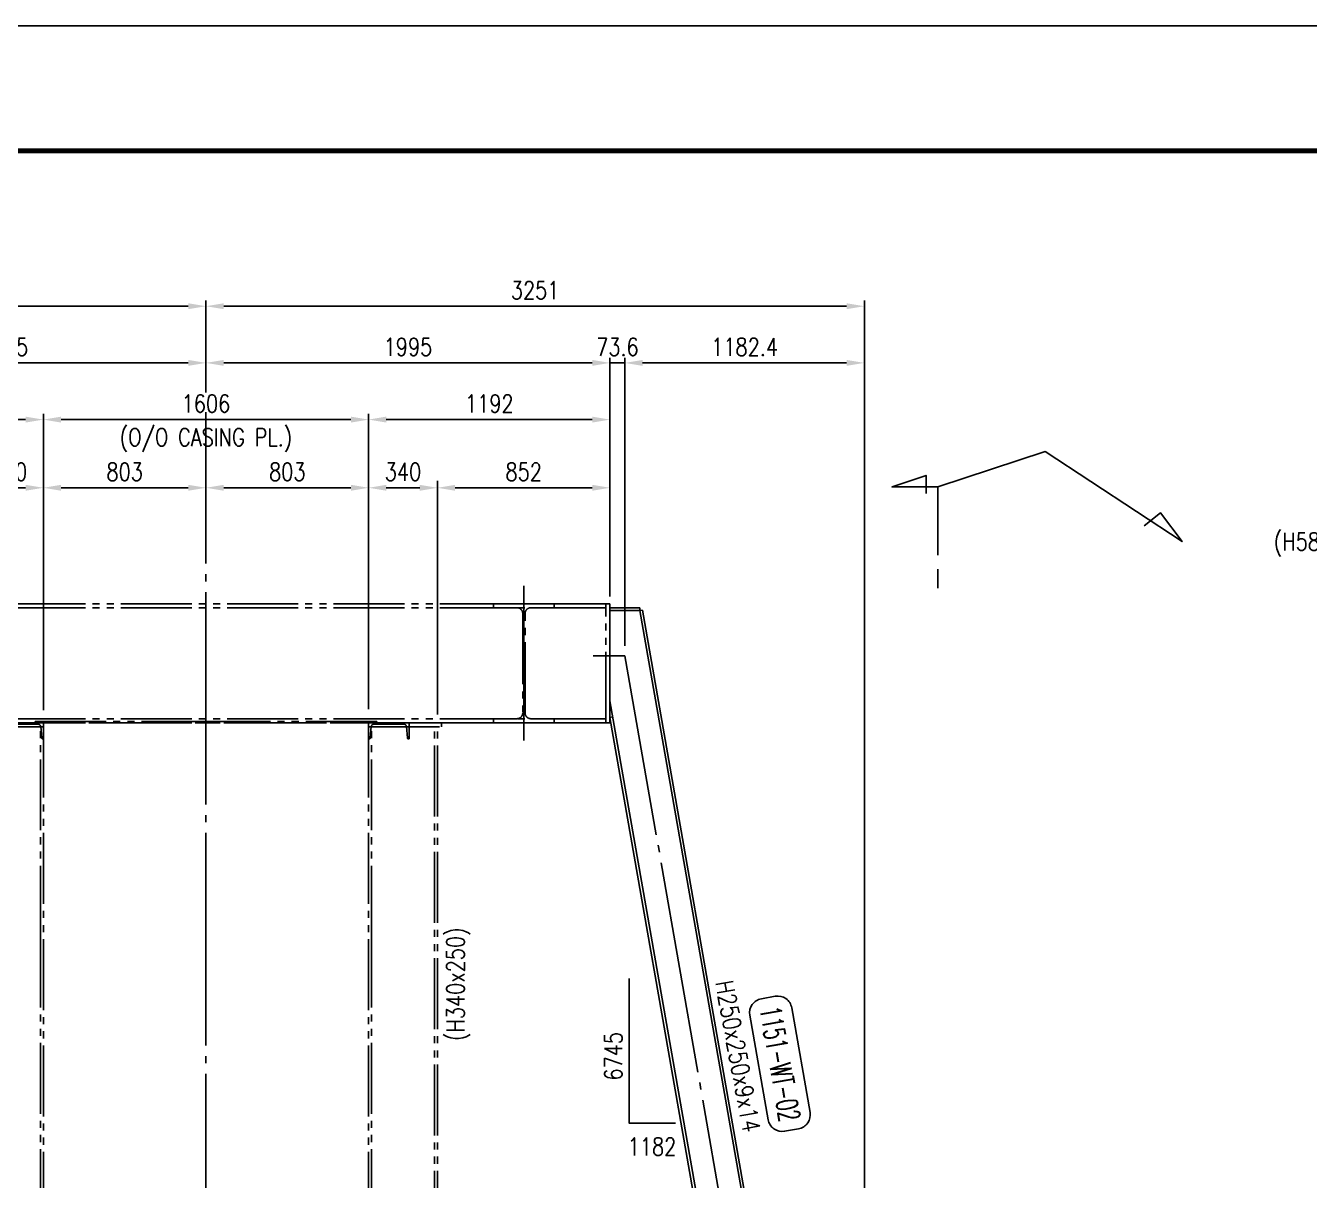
# Model space of a CAD drawing. Header units: millimetres. Extents: x 0 to 134087, y -49114 to 20834.
# Drawn here: x 38692 to 45030, y 15117 to 20820 of the extents above; entities that cross this region are included whole.
import ezdxf
from ezdxf.enums import TextEntityAlignment as Align

# ---------------------------------------------------------------- set-up
doc = ezdxf.new("R2010")
doc.units = ezdxf.units.MM
doc.header["$LTSCALE"] = 35
doc.linetypes.add('JNK-CENTER', pattern=[34, 30, -1.5, 1, -1.5])
doc.linetypes.add('JNK-PHANTOM', pattern=[15, 10, -1, 1, -1, 1, -1])
for name, color, linetype in [('CEN-R', 1, 'JNK-CENTER'), ('CON-C', 4, 'Continuous'), ('CON-G', 3, 'Continuous'), ('CON-W', 7, 'Continuous'), ('CON-Y', 2, 'Continuous'), ('PHA-M', 6, 'JNK-PHANTOM'), ('TXT-Y', 2, 'Continuous')]:
    doc.layers.add(name, color=color, linetype=linetype)
doc.styles.add('SIMPLEX', font='simplex.shx', dxfattribs={"width": 0.8})
doc.dimstyles.new('DIM35', dxfattribs={"dimscale": 35, "dimtxt": 2.5, "dimasz": 2.5, "dimexe": 0.8, "dimexo": 1, "dimgap": 1, "dimtad": 1, "dimdec": 1, "dimdsep": 46, "dimtxsty": 'SIMPLEX', "dimcen": 0, "dimclrd": 7, "dimclre": 7, "dimclrt": 2, "dimadec": 1, "dimazin": 2, "dimtfac": 1, "dimtdec": 1, "dimtix": 1, "dimtmove": 2, "dimatfit": 2, "dimfxl": 1, "dimtfill": 1, "dimarcsym": 1})

# ---------------------------------------------------------------- blocks, each defined once
blk = doc.blocks.new('DUCT-TAG')
at = {"layer": 'CON-G'}
blk.add_lwpolyline([(-9.49, -1), (-9.49, 1, -0.414214), (-7.49, 3), (7.49, 3, -0.414214), (9.49, 1), (9.49, -1, -0.414214), (7.49, -3), (-7.49, -3, -0.414214)], format="xyb", close=True, dxfattribs=at)
at = {"layer": 'CON-G', "style": 'SIMPLEX', "width": 1.246304}
blk.add_attdef('NAME', text='', height=3, dxfattribs=at).set_placement((-8.19, -1.5), (8.19, -1.5), align=Align.FIT)
at = {"layer": 'CON-Y', "style": 'SIMPLEX'}
blk.add_attdef('ELEVATION', text='', height=2, dxfattribs=at).set_placement((0, -6.02), align=Align.CENTER)
blk = doc.blocks.new('*D392')
at = {"layer": 'CON-W', "color": 7, "linetype": 'ByBlock', "lineweight": -2, "transparency": 16777216}
for p, q in [((38778.9, 17438.7), (38778.9, 18902.3)), ((40384.9, 17444.7), (40384.9, 18902.3)), ((38866.4, 18874.3), (40297.4, 18874.3))]:
    blk.add_line(p, q, dxfattribs=at)
at = {"layer": 'CON-W', "color": 7, "transparency": 16777216}
for points in [[(38866.4, 18888.9), (38866.4, 18859.7), (38778.9, 18874.3)], [(40297.4, 18888.9), (40297.4, 18859.7), (40384.9, 18874.3)]]:
    blk.add_solid(points, dxfattribs=at)
at = {"layer": 'DEFPOINTS', "color": 0, "transparency": 16777216}
for p in [(40384.9, 18874.3), (38778.9, 17403.7, 0), (40384.9, 17409.7, 0)]:
    blk.add_point(p, dxfattribs=at)
at = {"layer": 'CON-W', "color": 2, "transparency": 16777216, "char_height": 87.5, "attachment_point": 5, "style": 'SIMPLEX', "bg_fill": 3, "box_fill_scale": 1.1, "bg_fill_color": 256, "bg_fill_true_color": 13158600, "bg_fill_transparency": 0}
for s, insert in [('1606', (39581.9, 18953.1)), ('(O/O CASING PL.)', (39581.9, 18772.7))]:
    blk.add_mtext(s, dxfattribs=dict(at, insert=insert))
blk = doc.blocks.new('*D393')
at = {"layer": 'CON-W', "color": 7, "linetype": 'ByBlock', "lineweight": -2, "transparency": 16777216}
for p, q in [((38778.9, 17438.7), (38778.9, 18565.5)), ((38866.4, 18537.5), (39494.4, 18537.5)), ((39581.9, 18172.3), (39581.9, 18565.5))]:
    blk.add_line(p, q, dxfattribs=at)
at = {"layer": 'CON-W', "color": 7, "transparency": 16777216}
for points in [[(38866.4, 18552.1), (38866.4, 18522.9), (38778.9, 18537.5)], [(39494.4, 18552.1), (39494.4, 18522.9), (39581.9, 18537.5)]]:
    blk.add_solid(points, dxfattribs=at)
at = {"layer": 'DEFPOINTS', "color": 0, "transparency": 16777216}
for p in [(39581.9, 18537.5), (39581.9, 18137.3, 0), (38778.9, 17403.7, 0)]:
    blk.add_point(p, dxfattribs=at)
at = {"layer": 'CON-W', "color": 2, "transparency": 16777216, "insert": (39180.4, 18616.3), "char_height": 87.5, "attachment_point": 5, "style": 'SIMPLEX', "bg_fill": 3, "box_fill_scale": 1.1, "bg_fill_color": 256, "bg_fill_true_color": 13158600, "bg_fill_transparency": 0}
blk.add_mtext('803', dxfattribs=at)
blk = doc.blocks.new('*D394')
at = {"layer": 'CON-W', "color": 7, "linetype": 'ByBlock', "lineweight": -2, "transparency": 16777216}
for p, q in [((39581.9, 18172.3), (39581.9, 18565.5)), ((39669.4, 18537.5), (40297.4, 18537.5)), ((40384.9, 17444.7), (40384.9, 18565.5))]:
    blk.add_line(p, q, dxfattribs=at)
at = {"layer": 'CON-W', "color": 7, "transparency": 16777216}
for points in [[(39669.4, 18552.1), (39669.4, 18522.9), (39581.9, 18537.5)], [(40297.4, 18552.1), (40297.4, 18522.9), (40384.9, 18537.5)]]:
    blk.add_solid(points, dxfattribs=at)
at = {"layer": 'DEFPOINTS', "color": 0, "transparency": 16777216}
for p in [(40384.9, 18537.5), (39581.9, 18137.3, 0), (40384.9, 17409.7, 0)]:
    blk.add_point(p, dxfattribs=at)
at = {"layer": 'CON-W', "color": 2, "transparency": 16777216, "insert": (39983.4, 18616.3), "char_height": 87.5, "attachment_point": 5, "style": 'SIMPLEX', "bg_fill": 3, "box_fill_scale": 1.1, "bg_fill_color": 256, "bg_fill_true_color": 13158600, "bg_fill_transparency": 0}
blk.add_mtext('803', dxfattribs=at)
blk = doc.blocks.new('*D509')
at = {"color": 7, "linetype": 'ByBlock', "lineweight": -2, "transparency": 16777216}
for p, q in [((41489.4, 19154.3), (39669.4, 19154.3)), ((41576.9, 18000.1), (41576.9, 19182.3)), ((39581.9, 18264.5), (39581.9, 18910.9))]:
    blk.add_line(p, q, dxfattribs=at)
at = {"color": 7, "transparency": 16777216}
for points in [[(39669.4, 19168.9), (39669.4, 19139.7), (39581.9, 19154.3)], [(41489.4, 19168.9), (41489.4, 19139.7), (41576.9, 19154.3)]]:
    blk.add_solid(points, dxfattribs=at)
at = {"layer": 'DEFPOINTS', "color": 0, "transparency": 16777216}
for p in [(39581.9, 19154.3), (39581.9, 18229.5), (41576.9, 17965.1)]:
    blk.add_point(p, dxfattribs=at)
at = {"color": 2, "transparency": 16777216, "insert": (40579.4, 19233.1), "char_height": 87.5, "attachment_point": 5, "style": 'SIMPLEX', "bg_fill": 3, "box_fill_scale": 1.1, "bg_fill_color": 256, "bg_fill_true_color": 13158600, "bg_fill_transparency": 0}
blk.add_mtext('1995', dxfattribs=at)
blk = doc.blocks.new('*D395')
at = {"color": 7, "linetype": 'ByBlock', "lineweight": -2, "transparency": 16777216}
for p, q in [((41650.5, 19189.3), (41650.5, 19182.3)), ((42745.4, 19154.3), (41738, 19154.3)), ((42832.9, 10998.1), (42832.9, 19182.3))]:
    blk.add_line(p, q, dxfattribs=at)
at = {"color": 7, "transparency": 16777216}
for points in [[(41738, 19168.9), (41738, 19139.7), (41650.5, 19154.3)], [(42745.4, 19168.9), (42745.4, 19139.7), (42832.9, 19154.3)]]:
    blk.add_solid(points, dxfattribs=at)
at = {"layer": 'DEFPOINTS', "color": 0, "transparency": 16777216}
for p in [(41650.5, 19154.3), (41650.5, 19154.3), (42832.9, 10963.1)]:
    blk.add_point(p, dxfattribs=at)
at = {"color": 2, "transparency": 16777216, "insert": (42241.7, 19233.1), "char_height": 87.5, "attachment_point": 5, "style": 'SIMPLEX', "bg_fill": 3, "box_fill_scale": 1.1, "bg_fill_color": 256, "bg_fill_true_color": 13158600, "bg_fill_transparency": 0}
blk.add_mtext('1182.4', dxfattribs=at)
blk = doc.blocks.new('*D396')
at = {"color": 7, "linetype": 'ByBlock', "lineweight": -2, "transparency": 16777216}
for p, q in [((40384.9, 17473.7), (40384.9, 18902.3)), ((41576.9, 18000.1), (41576.9, 18902.3)), ((41489.4, 18874.3), (40472.4, 18874.3))]:
    blk.add_line(p, q, dxfattribs=at)
at = {"color": 7, "transparency": 16777216}
for points in [[(40472.4, 18888.9), (40472.4, 18859.7), (40384.9, 18874.3)], [(41489.4, 18888.9), (41489.4, 18859.7), (41576.9, 18874.3)]]:
    blk.add_solid(points, dxfattribs=at)
at = {"layer": 'DEFPOINTS', "color": 0, "transparency": 16777216}
for p in [(40384.9, 18874.3), (41576.9, 17965.1), (40384.9, 17438.7)]:
    blk.add_point(p, dxfattribs=at)
at = {"color": 2, "transparency": 16777216, "insert": (40980.9, 18953.1), "char_height": 87.5, "attachment_point": 5, "style": 'SIMPLEX', "bg_fill": 3, "box_fill_scale": 1.1, "bg_fill_color": 256, "bg_fill_true_color": 13158600, "bg_fill_transparency": 0}
blk.add_mtext('1192', dxfattribs=at)
blk = doc.blocks.new('*D397')
at = {"color": 7, "linetype": 'ByBlock', "lineweight": -2, "transparency": 16777216}
for p, q in [((38778.9, 18572.5), (38778.9, 18565.5)), ((38438.9, 17418.1), (38438.9, 18565.5)), ((38526.4, 18537.5), (38691.4, 18537.5))]:
    blk.add_line(p, q, dxfattribs=at)
at = {"color": 7, "transparency": 16777216}
for points in [[(38526.4, 18552.1), (38526.4, 18522.9), (38438.9, 18537.5)], [(38691.4, 18552.1), (38691.4, 18522.9), (38778.9, 18537.5)]]:
    blk.add_solid(points, dxfattribs=at)
at = {"layer": 'DEFPOINTS', "color": 0, "transparency": 16777216}
for p in [(38778.9, 18537.5), (38778.9, 18537.5), (38438.9, 17383.1)]:
    blk.add_point(p, dxfattribs=at)
at = {"color": 2, "transparency": 16777216, "insert": (38608.9, 18616.3), "char_height": 87.5, "attachment_point": 5, "style": 'SIMPLEX', "bg_fill": 3, "box_fill_scale": 1.1, "bg_fill_color": 256, "bg_fill_true_color": 13158600, "bg_fill_transparency": 0}
blk.add_mtext('340', dxfattribs=at)
blk = doc.blocks.new('*D398')
at = {"color": 7, "linetype": 'ByBlock', "lineweight": -2, "transparency": 16777216}
for p, q in [((40384.9, 18572.5), (40384.9, 18565.5)), ((40637.4, 18537.5), (40472.4, 18537.5)), ((40724.9, 17418.1), (40724.9, 18565.5))]:
    blk.add_line(p, q, dxfattribs=at)
at = {"color": 7, "transparency": 16777216}
for points in [[(40472.4, 18552.1), (40472.4, 18522.9), (40384.9, 18537.5)], [(40637.4, 18552.1), (40637.4, 18522.9), (40724.9, 18537.5)]]:
    blk.add_solid(points, dxfattribs=at)
at = {"layer": 'DEFPOINTS', "color": 0, "transparency": 16777216}
for p in [(40384.9, 18537.5), (40384.9, 18537.5), (40724.9, 17383.1)]:
    blk.add_point(p, dxfattribs=at)
at = {"color": 2, "transparency": 16777216, "insert": (40554.9, 18616.3), "char_height": 87.5, "attachment_point": 5, "style": 'SIMPLEX', "bg_fill": 3, "box_fill_scale": 1.1, "bg_fill_color": 256, "bg_fill_true_color": 13158600, "bg_fill_transparency": 0}
blk.add_mtext('340', dxfattribs=at)
blk = doc.blocks.new('*D399')
at = {"color": 7, "linetype": 'ByBlock', "lineweight": -2, "transparency": 16777216}
for p, q in [((40724.9, 18572.5), (40724.9, 18565.5)), ((41489.4, 18537.5), (40812.4, 18537.5)), ((41576.9, 18000.1), (41576.9, 18565.5))]:
    blk.add_line(p, q, dxfattribs=at)
at = {"color": 7, "transparency": 16777216}
for points in [[(40812.4, 18552.1), (40812.4, 18522.9), (40724.9, 18537.5)], [(41489.4, 18552.1), (41489.4, 18522.9), (41576.9, 18537.5)]]:
    blk.add_solid(points, dxfattribs=at)
at = {"layer": 'DEFPOINTS', "color": 0, "transparency": 16777216}
for p in [(40724.9, 18537.5), (40724.9, 18537.5), (41576.9, 17965.1)]:
    blk.add_point(p, dxfattribs=at)
at = {"color": 2, "transparency": 16777216, "insert": (41150.9, 18616.3), "char_height": 87.5, "attachment_point": 5, "style": 'SIMPLEX', "bg_fill": 3, "box_fill_scale": 1.1, "bg_fill_color": 256, "bg_fill_true_color": 13158600, "bg_fill_transparency": 0}
blk.add_mtext('852', dxfattribs=at)
blk = doc.blocks.new('A$C7CD83CD9')
at = {"layer": 'PHA-M'}
for p, q in [((-1163, 8264), (-803, 8264)), ((-1163, 8244), (-1163, 8264)), ((-803, 8244), (-1163, 8244)), ((-1143, 5176), (-1143, 8244)), ((-1129, 5176), (-1129, 8244)), ((-1103, 8264), (0, 8264)), ((-803, 8264), (-1003, 8264)), ((-1003, 8264), (-1003, 8184)), ((-994.7, 8189.5), (-989.8, 8245.5)), ((-977.8, 8256.5), (-828.2, 8256.5)), ((-843, 8270), (0, 8270)), ((-843, 8270), (-843, 8264)), ((-817, 7208), (-817, 8244)), ((-816.2, 8245.5), (-811.3, 8189.5)), ((-803, 8184), (-803, 8264)), ((-803, 8264), (-803, 8244)), ((-803, 20), (-803, 8244)), ((-803, 20), (-803, 8244)), ((843, 8270), (0, 8270)), ((1103, 8264), (0, 8264)), ((803, 8264), (1003, 8264)), ((803, 8184), (803, 8264)), ((1163, 8264), (803, 8264)), ((803, 8264), (803, 8244)), ((803, 20), (803, 8244)), ((803, 8244), (1163, 8244)), ((803, 20), (803, 8244)), ((816.2, 8245.5), (811.3, 8189.5)), ((817, 7208), (817, 8244)), ((977.8, 8256.5), (828.2, 8256.5)), ((843, 8270), (843, 8264)), ((994.7, 8189.5), (989.8, 8245.5)), ((1003, 8264), (1003, 8184)), ((1129, 5176), (1129, 8244)), ((1143, 5176), (1143, 8244)), ((1163, 8244), (1163, 8264)), ((-1003, 8184), (-1000.7, 8184)), ((-805.3, 8184), (-803, 8184)), ((805.3, 8184), (803, 8184)), ((1003, 8184), (1000.7, 8184)), ((-817, 7208), (-817, 2230)), ((817, 7208), (817, 2230)), ((-1003, 5176), (-1003, 5256)), ((-1003, 5256), (-1000.7, 5256)), ((-994.7, 5250.5), (-989.8, 5194.5)), ((-816.2, 5194.5), (-811.3, 5250.5)), ((-805.3, 5256), (-803, 5256)), ((-803, 5256), (-803, 5176)), ((805.3, 5256), (803, 5256)), ((803, 5256), (803, 5176)), ((816.2, 5194.5), (811.3, 5250.5)), ((994.7, 5250.5), (989.8, 5194.5)), ((1003, 5256), (1000.7, 5256)), ((1003, 5176), (1003, 5256)), ((-1163, 5151), (-1163, 5176)), ((-1163, 5176), (-803, 5176)), ((-878, 5151), (-1163, 5151)), ((-1143, 3360), (-1143, 5151)), ((-1129, 3360), (-1129, 5151)), ((-803, 5176), (-1003, 5176)), ((-803, 5176), (-1003, 5176)), ((-1003, 5176), (-1003, 5096)), ((-994.7, 5101.5), (-989.8, 5157.5)), ((-977.8, 5183.5), (-828.2, 5183.5)), ((-977.8, 5168.5), (-828.2, 5168.5)), ((-878, 5176), (-803, 5176)), ((-803, 5151), (-878, 5151)), ((-816.2, 5157.5), (-811.3, 5101.5)), ((-803, 5096), (-803, 5176)), ((-803, 5176), (-803, 5151)), ((803, 5176), (1003, 5176)), ((803, 5176), (1003, 5176)), ((803, 5096), (803, 5176)), ((1163, 5176), (803, 5176)), ((878, 5176), (803, 5176)), ((803, 5176), (803, 5151)), ((803, 5151), (878, 5151)), ((816.2, 5157.5), (811.3, 5101.5)), ((977.8, 5183.5), (828.2, 5183.5)), ((977.8, 5168.5), (828.2, 5168.5)), ((878, 5151), (1163, 5151)), ((994.7, 5101.5), (989.8, 5157.5)), ((1003, 5176), (1003, 5096)), ((1129, 3360), (1129, 5151)), ((1143, 3360), (1143, 5151)), ((1163, 5151), (1163, 5176)), ((-1003, 5096), (-1000.7, 5096)), ((-805.3, 5096), (-803, 5096)), ((805.3, 5096), (803, 5096)), ((1003, 5096), (1000.7, 5096)), ((-1003, 3360), (-1003, 3440)), ((-1003, 3440), (-1000.7, 3440)), ((-994.7, 3434.5), (-989.8, 3378.5)), ((-816.2, 3378.5), (-811.3, 3434.5)), ((-805.3, 3440), (-803, 3440)), ((-803, 3440), (-803, 3360)), ((805.3, 3440), (803, 3440)), ((803, 3440), (803, 3360)), ((816.2, 3378.5), (811.3, 3434.5)), ((994.7, 3434.5), (989.8, 3378.5)), ((1003, 3440), (1000.7, 3440)), ((1003, 3360), (1003, 3440)), ((-1163, 3360), (-803, 3360)), ((-1163, 3335), (-1163, 3360)), ((-803, 3360), (-1003, 3360)), ((-1003, 3360), (-1003, 3280)), ((-803, 3360), (-1003, 3360)), ((-977.8, 3367.5), (-828.2, 3367.5)), ((-878, 3360), (-803, 3360)), ((-803, 3280), (-803, 3360)), ((-803, 3360), (-803, 3335)), ((803, 3360), (1003, 3360)), ((803, 3280), (803, 3360)), ((1163, 3360), (803, 3360)), ((878, 3360), (803, 3360)), ((803, 3360), (803, 3335)), ((803, 3360), (1003, 3360)), ((977.8, 3367.5), (828.2, 3367.5)), ((1003, 3360), (1003, 3280)), ((1163, 3335), (1163, 3360)), ((-878, 3335), (-1163, 3335)), ((-1143, 20), (-1143, 3335)), ((-1129, 25), (-1129, 3335)), ((-994.7, 3285.5), (-989.8, 3341.5)), ((-977.8, 3352.5), (-828.2, 3352.5)), ((-803, 3335), (-878, 3335)), ((-816.2, 3341.5), (-811.3, 3285.5)), ((803, 3335), (878, 3335)), ((816.2, 3341.5), (811.3, 3285.5)), ((977.8, 3352.5), (828.2, 3352.5)), ((878, 3335), (1163, 3335)), ((994.7, 3285.5), (989.8, 3341.5)), ((1129, 25), (1129, 3335)), ((1143, 20), (1143, 3335)), ((-1003, 3280), (-1000.7, 3280)), ((-805.3, 3280), (-803, 3280)), ((805.3, 3280), (803, 3280)), ((1003, 3280), (1000.7, 3280)), ((-817, 25), (-817, 2230)), ((817, 25), (817, 2230)), ((-903, 246.2), (-903, 250)), ((-903, 250), (-803, 250)), ((-829.9, 231.5), (-894.8, 237.2)), ((-813.5, 36.4), (-813.5, 213.6)), ((-813.5, 36.4), (-813.5, 213.6)), ((-803, 250), (-803, 0)), ((803, 250), (803, 0)), ((903, 250), (803, 250)), ((813.5, 36.4), (813.5, 213.6)), ((813.5, 36.4), (813.5, 213.6)), ((829.9, 231.5), (894.8, 237.2)), ((903, 246.2), (903, 250)), ((-817, 25), (-817, 175)), ((817, 25), (817, 175)), ((-1143, 25), (-803, 25)), ((-1143, 0), (-1143, 25)), ((-803, 0), (-1143, 0)), ((-903, 3.8), (-903, 0)), ((-803, 0), (-903, 0)), ((-894.8, 12.8), (-829.9, 18.5)), ((-803, 25), (-803, 0)), ((-803, 0), (0, 0)), ((803, 0), (0, 0)), ((1143, 25), (803, 25)), ((803, 25), (803, 0)), ((803, 0), (903, 0)), ((803, 0), (1143, 0)), ((894.8, 12.8), (829.9, 18.5)), ((903, 3.8), (903, 0)), ((1143, 0), (1143, 25))]:
    blk.add_line(p, q, dxfattribs=at)
for centre, radius, start, end in [((-977.8, 8244.5), 12, 90, 175), ((-828.2, 8244.5), 12, 5, 90), ((828.2, 8244.5), 12, 90, 175), ((977.8, 8244.5), 12, 5, 90), ((-1000.7, 8190), 6, 270, 355), ((-805.3, 8190), 6, 185, 270), ((805.3, 8190), 6, 270, 355), ((1000.7, 8190), 6, 185, 270), ((-1000.7, 5250), 6, 5, 90), ((-805.3, 5250), 6, 90, 175), ((805.3, 5250), 6, 5, 90), ((1000.7, 5250), 6, 90, 175), ((-977.8, 5195.5), 12, 185, 270), ((-977.8, 5156.5), 12, 90, 175), ((-828.2, 5195.5), 12, 270, 355), ((-828.2, 5156.5), 12, 5, 90), ((828.2, 5195.5), 12, 185, 270), ((828.2, 5156.5), 12, 90, 175), ((977.8, 5195.5), 12, 270, 355), ((977.8, 5156.5), 12, 5, 90), ((-1000.7, 5102), 6, 270, 355), ((-805.3, 5102), 6, 185, 270), ((805.3, 5102), 6, 270, 355), ((1000.7, 5102), 6, 185, 270), ((-1000.7, 3434), 6, 5, 90), ((-805.3, 3434), 6, 90, 175), ((805.3, 3434), 6, 5, 90), ((1000.7, 3434), 6, 90, 175), ((-977.8, 3379.5), 12, 185, 270), ((-828.2, 3379.5), 12, 270, 355), ((828.2, 3379.5), 12, 185, 270), ((977.8, 3379.5), 12, 270, 355), ((-977.8, 3340.5), 12, 90, 175), ((-828.2, 3340.5), 12, 5, 90), ((828.2, 3340.5), 12, 90, 175), ((977.8, 3340.5), 12, 5, 90), ((-1000.7, 3286), 6, 270, 355), ((-805.3, 3286), 6, 185, 270), ((805.3, 3286), 6, 270, 355), ((1000.7, 3286), 6, 185, 270), ((-894, 246.2), 9, 180, 265), ((-831.5, 213.6), 18, 0, 85), ((831.5, 213.6), 18, 95, 180), ((894, 246.2), 9, 275, 0), ((-894, 3.8), 9, 95, 180), ((-831.5, 36.4), 18, 275, 0), ((831.5, 36.4), 18, 180, 265), ((894, 3.8), 9, 0, 85)]:
    blk.add_arc(centre, radius, start, end, dxfattribs=at)
blk = doc.blocks.new('SECMARK4')
at = {"layer": 'CON-C'}
blk.add_line((0, 0), (-2.72, 0), dxfattribs=at)
blk.add_lwpolyline([(-4.67, 0), (-14.32, 0), (-14.32, -6.45), (-15.93, -1.66), (-13.39, -1.66)], dxfattribs=at)
at = {"layer": 'CON-C', "style": 'SIMPLEX', "width": 0.8}
blk.add_attdef('TAG', text='', height=3.5, dxfattribs=at).set_placement((-7.82, -4.86), align=Align.CENTER)
blk = doc.blocks.new('*D515')
at = {"color": 7, "linetype": 'ByBlock', "lineweight": -2, "transparency": 16777216}
for p, q in [((37586.9, 18000.1), (37586.9, 19182.3)), ((37674.4, 19154.3), (39494.4, 19154.3)), ((39581.9, 18264.5), (39581.9, 18910.9))]:
    blk.add_line(p, q, dxfattribs=at)
at = {"color": 7, "transparency": 16777216}
for points in [[(37674.4, 19168.9), (37674.4, 19139.7), (37586.9, 19154.3)], [(39494.4, 19168.9), (39494.4, 19139.7), (39581.9, 19154.3)]]:
    blk.add_solid(points, dxfattribs=at)
at = {"layer": 'DEFPOINTS', "color": 0, "transparency": 16777216}
for p in [(39581.9, 19154.3), (39581.9, 18229.5), (37586.9, 17965.1)]:
    blk.add_point(p, dxfattribs=at)
at = {"color": 2, "transparency": 16777216, "insert": (38584.4, 19233.1), "char_height": 87.5, "attachment_point": 5, "style": 'SIMPLEX', "bg_fill": 3, "box_fill_scale": 1.1, "bg_fill_color": 256, "bg_fill_true_color": 13158600, "bg_fill_transparency": 0}
blk.add_mtext('1995', dxfattribs=at)
blk = doc.blocks.new('*D486')
at = {"color": 7, "linetype": 'ByBlock', "lineweight": -2, "transparency": 16777216}
for p, q in [((41489.4, 19154.3), (41401.9, 19154.3)), ((41576.9, 18049.7), (41576.9, 19182.3)), ((41650.5, 19154.3), (41576.9, 19154.3)), ((41650.5, 17757.5), (41650.5, 19182.3)), ((41738, 19154.3), (41825.5, 19154.3))]:
    blk.add_line(p, q, dxfattribs=at)
at = {"color": 7, "transparency": 16777216}
for points in [[(41489.4, 19168.9), (41489.4, 19139.7), (41576.9, 19154.3)], [(41738, 19168.9), (41738, 19139.7), (41650.5, 19154.3)]]:
    blk.add_solid(points, dxfattribs=at)
at = {"layer": 'DEFPOINTS', "color": 0, "transparency": 16777216}
for p in [(41576.9, 18014.7), (41650.5, 17722.5)]:
    blk.add_point(p, dxfattribs=at)
at = {"color": 2, "transparency": 16777216, "insert": (41613.7, 19233.1), "char_height": 87.5, "attachment_point": 5, "style": 'SIMPLEX', "bg_fill": 3, "box_fill_scale": 1.1, "bg_fill_color": 256, "bg_fill_true_color": 13158600, "bg_fill_transparency": 0}
blk.add_mtext('73.6', dxfattribs=at)
at = {"layer": 'DEFPOINTS', "color": 0, "transparency": 16777216}
blk.add_point((41576.9, 19154.3), dxfattribs=at)
blk = doc.blocks.new('*D502')
at = {"color": 7, "linetype": 'ByBlock', "lineweight": -2, "transparency": 16777216}
for p, q in [((37586.9, 18000.1), (37586.9, 18902.3)), ((38778.9, 17473.7), (38778.9, 18902.3)), ((37674.4, 18874.3), (38691.4, 18874.3))]:
    blk.add_line(p, q, dxfattribs=at)
at = {"color": 7, "transparency": 16777216}
for points in [[(37674.4, 18888.9), (37674.4, 18859.7), (37586.9, 18874.3)], [(38691.4, 18888.9), (38691.4, 18859.7), (38778.9, 18874.3)]]:
    blk.add_solid(points, dxfattribs=at)
at = {"layer": 'DEFPOINTS', "color": 0, "transparency": 16777216}
for p in [(38778.9, 18874.3), (37586.9, 17965.1), (38778.9, 17438.7)]:
    blk.add_point(p, dxfattribs=at)
at = {"color": 2, "transparency": 16777216, "insert": (38182.9, 18953.1), "char_height": 87.5, "attachment_point": 5, "style": 'SIMPLEX', "bg_fill": 3, "box_fill_scale": 1.1, "bg_fill_color": 256, "bg_fill_true_color": 13158600, "bg_fill_transparency": 0}
blk.add_mtext('1192', dxfattribs=at)
blk = doc.blocks.new('*D503')
at = {"color": 7, "linetype": 'ByBlock', "lineweight": -2, "transparency": 16777216}
for p, q in [((36330.9, 18010.2), (36330.9, 19462.3)), ((39581.9, 19043.6), (39581.9, 19462.3)), ((36418.4, 19434.3), (39494.4, 19434.3))]:
    blk.add_line(p, q, dxfattribs=at)
at = {"color": 7, "transparency": 16777216}
for points in [[(36418.4, 19448.9), (36418.4, 19419.7), (36330.9, 19434.3)], [(39494.4, 19448.9), (39494.4, 19419.7), (39581.9, 19434.3)]]:
    blk.add_solid(points, dxfattribs=at)
at = {"layer": 'DEFPOINTS', "color": 0, "transparency": 16777216}
for p in [(39581.9, 19434.3), (39581.9, 19008.6), (36330.9, 17975.2)]:
    blk.add_point(p, dxfattribs=at)
at = {"color": 2, "transparency": 16777216, "insert": (37956.4, 19513.1), "char_height": 87.5, "attachment_point": 5, "style": 'SIMPLEX', "bg_fill": 3, "box_fill_scale": 1.1, "bg_fill_color": 256, "bg_fill_true_color": 13158600, "bg_fill_transparency": 0}
blk.add_mtext('3251', dxfattribs=at)
blk = doc.blocks.new('*D504')
at = {"color": 7, "linetype": 'ByBlock', "lineweight": -2, "transparency": 16777216}
for p, q in [((39581.9, 19043.6), (39581.9, 19462.3)), ((42832.9, 18010.2), (42832.9, 19462.3)), ((42745.4, 19434.3), (39669.4, 19434.3))]:
    blk.add_line(p, q, dxfattribs=at)
at = {"color": 7, "transparency": 16777216}
for points in [[(39669.4, 19448.9), (39669.4, 19419.7), (39581.9, 19434.3)], [(42745.4, 19448.9), (42745.4, 19419.7), (42832.9, 19434.3)]]:
    blk.add_solid(points, dxfattribs=at)
at = {"layer": 'DEFPOINTS', "color": 0, "transparency": 16777216}
for p in [(39581.9, 19434.3), (39581.9, 19008.6), (42832.9, 17975.2)]:
    blk.add_point(p, dxfattribs=at)
at = {"color": 2, "transparency": 16777216, "insert": (41207.4, 19513.1), "char_height": 87.5, "attachment_point": 5, "style": 'SIMPLEX', "bg_fill": 3, "box_fill_scale": 1.1, "bg_fill_color": 256, "bg_fill_true_color": 13158600, "bg_fill_transparency": 0}
blk.add_mtext('3251', dxfattribs=at)

msp = doc.modelspace()

# ---------------------------------------------------------------- linework, layer by layer
at = {"color": 7}
msp.add_line((60736.8841, 20819.8781), (31301.8841, 20819.8781), dxfattribs=at)
at = {"color": 7, "const_width": 24.7561}
msp.add_lwpolyline([(60117.9816, 20200.9756), (32279.7499, 20200.9756)], dxfattribs=at)
at = {"layer": 'CEN-R'}
for p, q in [((39581.903, 8642.7614), (39581.903, 18246.1693)), ((41151.903, 17288.9473), (41151.903, 18053.3473)), ((42832.903, 10963.1473), (41650.4588, 17707.9059))]:
    msp.add_line(p, q, dxfattribs=at)
at = {"layer": 'CON-C'}
msp.add_lwpolyline([(43195.6235, 18542.0103), (43725.94, 18715.9663), (44401.9108, 18271.5091), (44295.2403, 18414.4653), (44214.6039, 18348.8941)], dxfattribs=at)
at = {"layer": 'CON-G'}
for p, q in [((42942.7909, 10979.1473), (41724.0145, 17931.1473)), ((42956.5806, 10981.5648), (41737.8042, 17933.5648)), ((42716.9813, 10981.5648), (41576.903, 17484.6645)), ((41576.903, 17403.5895), (41590.6927, 17406.007)), ((42703.1916, 10979.1473), (41576.903, 17403.5895))]:
    msp.add_line(p, q, dxfattribs=at)
at = {"layer": 'PHA-M'}
for p, q in [((37586.903, 17965.1473), (41576.903, 17965.1473)), ((37586.903, 17945.1473), (41556.903, 17945.1473)), ((37586.903, 17397.1473), (41556.903, 17397.1473)), ((37586.903, 17377.1473), (41576.903, 17377.1473)), ((41576.903, 17403.5895), (41576.903, 17377.1473))]:
    msp.add_line(p, q, dxfattribs=at)
msp.add_lwpolyline([(41301.903, 17377.1473), (41301.903, 17397.1473), (41185.903, 17397.1473, -0.414213562), (41157.903, 17425.1473), (41157.903, 17917.1473, -0.414213562), (41185.903, 17945.1473), (41301.903, 17945.1473), (41301.903, 17965.1473), (41001.903, 17965.1473), (41001.903, 17945.1473), (41117.903, 17945.1473, -0.414213562), (41145.903, 17917.1473), (41145.903, 17425.1473, -0.414213562), (41117.903, 17397.1473), (41001.903, 17397.1473), (41001.903, 17377.1473)], format="xyb", close=True, dxfattribs=at)

# ---------------------------------------------------------------- block references
at = {"layer": 'CON-W', "xscale": 35, "yscale": 35, "zscale": 35, "rotation": 270}
msp.add_blockref('SECMARK4', (43195.6235, 18040.927), dxfattribs=at)
at = {"layer": 'CON-W'}
ref = msp.add_blockref('DUCT-TAG', (42416.1017, 15692.8794), dxfattribs=dict(at, xscale=35, yscale=35, zscale=35, rotation=279.9436485459831))
ref.add_attrib('NAME', '1151-WT-02', dxfattribs={"layer": 'CON-G', "height": 105, "rotation": 279.94364855, "style": 'SIMPLEX', "width": 0.585}).set_placement((42314.8918, 15966.1576), (42413.889, 15401.4697), align=Align.FIT)

# ---------------------------------------------------------------- texts
at = {"layer": 'CON-W', "color": 2, "style": 'SIMPLEX', "width": 0.8}
msp.add_text('(H340x250)', height=87.5, rotation=90, dxfattribs=at).set_placement((40857.8056, 16085.6596, 0), align=Align.CENTER)
at = {"layer": 'CON-Y', "style": 'SIMPLEX', "width": 0.8}
msp.add_text('H250x250x9x14', height=87.5, rotation=280.43292805, dxfattribs=at).set_placement((42097.0783, 16095.8661))
at = {"layer": 'TXT-Y', "style": 'SIMPLEX', "width": 0.8}
msp.add_text('(H588x300) ', height=87.5, dxfattribs=at).set_placement((44854.665, 18227.8688))

# ---------------------------------------------------------------- next in the draw order: dimensions: what is measured, and where the dimension line sits
dim = msp.add_linear_dim(base=(41650.4588, 19154.3212), p1=(42832.903, 10963.1473), p2=(41650.4588, 19154.3212), angle=180, dimstyle='DIM35')
dim.commit()
dim.dimension.update_dxf_attribs({"geometry": '*D395', "text_midpoint": (42241.6809, 19233.0712)})
at = {"layer": 'CON-W'}
dim = msp.add_linear_dim(base=(40384.903, 18874.3212), p1=(38778.903, 17403.7416, 0), p2=(40384.903, 17409.7416, 0), text='<>\\X(O/O CASING PL.)', dimstyle='DIM35', dxfattribs=at)
dim.commit()
dim.dimension.update_dxf_attribs({"geometry": '*D392', "text_midpoint": (39581.903, 18874.3212)})

# ---------------------------------------------------------------- next in the draw order: linework, layer by layer
msp.add_lwpolyline([(41900.5476, 15399.8319), (41671.2156, 15399.8319), (41671.2156, 16114.1313)])
at = {"layer": 'CON-G'}
for q in [(41724.0145, 17945.1473), (41737.8042, 17933.5648)]:
    msp.add_line((41724.0145, 17931.1473), q, dxfattribs=at)

# ---------------------------------------------------------------- next in the draw order: texts
at = {"layer": 'CON-Y', "style": 'SIMPLEX', "width": 0.8}
msp.add_text('6745', height=87.5, rotation=90, dxfattribs=at).set_placement((41637.7128, 15609.8267))
msp.add_text('1182', height=87.5, dxfattribs=at).set_placement((41664.244, 15240.0316))

# ---------------------------------------------------------------- next in the draw order: dimensions: what is measured, and where the dimension line sits
at = {"layer": 'CON-W'}
dim = msp.add_linear_dim(base=(39581.903, 18537.5079), p1=(38778.903, 17403.7416, 0), p2=(39581.903, 18137.337, 0), dimstyle='DIM35', dxfattribs=at)
dim.commit()
dim.dimension.update_dxf_attribs({"geometry": '*D393', "text_midpoint": (39180.403, 18616.2579)})

# ---------------------------------------------------------------- next in the draw order: dimensions: what is measured, and where the dimension line sits
dim = msp.add_linear_dim(base=(38778.903, 18537.5079), p1=(38438.903, 17383.1473), p2=(38778.903, 18537.5079), dimstyle='DIM35')
dim.commit()
dim.dimension.update_dxf_attribs({"geometry": '*D397', "text_midpoint": (38608.903, 18616.2579)})
dim = msp.add_linear_dim(base=(40384.903, 18537.5079), p1=(39581.903, 18137.337, 0), p2=(40384.903, 17409.7416, 0), dimstyle='DIM35', dxfattribs=at)
dim.commit()
dim.dimension.update_dxf_attribs({"geometry": '*D394', "text_midpoint": (39983.403, 18616.2579)})

# ---------------------------------------------------------------- next in the draw order: dimensions: what is measured, and where the dimension line sits
dim = msp.add_linear_dim(base=(39581.903, 19154.3212), p1=(41576.903, 17965.1473), p2=(39581.903, 18229.4736), angle=180, dimstyle='DIM35')
dim.commit()
dim.dimension.update_dxf_attribs({"geometry": '*D509', "text_midpoint": (40579.403, 19233.0712)})

# ---------------------------------------------------------------- next in the draw order: linework, layer by layer
msp.add_line((39581.903, 19153.0445), (39581.903, 19008.6043))

# ---------------------------------------------------------------- next in the draw order: dimensions: what is measured, and where the dimension line sits
dim = msp.add_linear_dim(base=(40384.903, 18874.3212), p1=(41576.903, 17965.1473), p2=(40384.903, 17438.7416), angle=180, dimstyle='DIM35')
dim.commit()
dim.dimension.update_dxf_attribs({"geometry": '*D396', "text_midpoint": (40980.903, 18953.0712)})

# ---------------------------------------------------------------- next in the draw order: linework, layer by layer
at = {"layer": 'CEN-R'}
msp.add_line((41650.4588, 17707.9059), (41494.2006, 17707.9059), dxfattribs=at)
at = {"layer": 'CON-G'}
msp.add_line((41576.903, 17931.1473), (41724.0145, 17931.1473), dxfattribs=at)

# ---------------------------------------------------------------- next in the draw order: dimensions: what is measured, and where the dimension line sits
for base, p1, p2, angle, picture, middle in [((39581.903, 19154.3212), (37586.903, 17965.1473), (39581.903, 18229.4736), 0, '*D515', (38584.403, 19233.0712)), ((40384.903, 18537.5079), (40724.903, 17383.1473), (40384.903, 18537.5079), 180, '*D398', (40554.903, 18616.2579))]:
    dim = msp.add_linear_dim(base=base, p1=p1, p2=p2, angle=angle, dimstyle='DIM35')
    dim.commit()
    dim.dimension.update_dxf_attribs({"geometry": picture, "text_midpoint": middle})

# ---------------------------------------------------------------- next in the draw order: block references
msp.add_blockref('A$C7CD83CD9', (39581.903, 9113.1473))

# ---------------------------------------------------------------- next in the draw order: dimensions: what is measured, and where the dimension line sits
for base, p1, p2, angle, picture, middle in [((38778.903, 18874.3212), (37586.903, 17965.1473), (38778.903, 17438.7416), 0, '*D502', (38182.903, 18953.0712)), ((40724.903, 18537.5079), (41576.903, 17965.1473), (40724.903, 18537.5079), 180, '*D399', (41150.903, 18616.2579))]:
    dim = msp.add_linear_dim(base=base, p1=p1, p2=p2, angle=angle, dimstyle='DIM35')
    dim.commit()
    dim.dimension.update_dxf_attribs({"geometry": picture, "text_midpoint": middle})

# ---------------------------------------------------------------- next in the draw order: linework, layer by layer
for p, q in [((41576.903, 17403.5895), (41576.903, 17945.1473)), ((41576.903, 17945.1473), (41724.0145, 17945.1473)), ((41576.903, 17403.5895), (41576.903, 17945.1473))]:
    msp.add_line(p, q, dxfattribs=at)
at = {"layer": 'PHA-M'}
for p, q in [((41556.903, 17377.1473), (41556.903, 17965.1473)), ((41576.903, 17945.1473), (41576.903, 17965.1473))]:
    msp.add_line(p, q, dxfattribs=at)

# ---------------------------------------------------------------- next in the draw order: dimensions: what is measured, and where the dimension line sits
dim = msp.add_linear_dim(base=(39581.903, 19434.3212), p1=(36330.903, 17975.1687), p2=(39581.903, 19008.6043), dimstyle='DIM35')
dim.commit()
dim.dimension.update_dxf_attribs({"geometry": '*D503', "text_midpoint": (37956.403, 19513.0712)})

# ---------------------------------------------------------------- next in the draw order: dimensions: what is measured, and where the dimension line sits
dim = msp.add_linear_dim(base=(41576.903, 19154.3212), p1=(41650.4588, 17722.4893), p2=(41576.903, 18014.7306), angle=180, dimstyle='DIM35')
dim.commit()
dim.dimension.update_dxf_attribs({"geometry": '*D486', "text_midpoint": (41613.6809, 19233.0712)})

# ---------------------------------------------------------------- next in the draw order: dimensions: what is measured, and where the dimension line sits
dim = msp.add_linear_dim(base=(39581.903, 19434.3212), p1=(42832.903, 17975.1687), p2=(39581.903, 19008.6043), angle=180, dimstyle='DIM35')
dim.commit()
dim.dimension.update_dxf_attribs({"geometry": '*D504', "text_midpoint": (41207.403, 19513.0712)})

doc.saveas('drawing.dxf')
